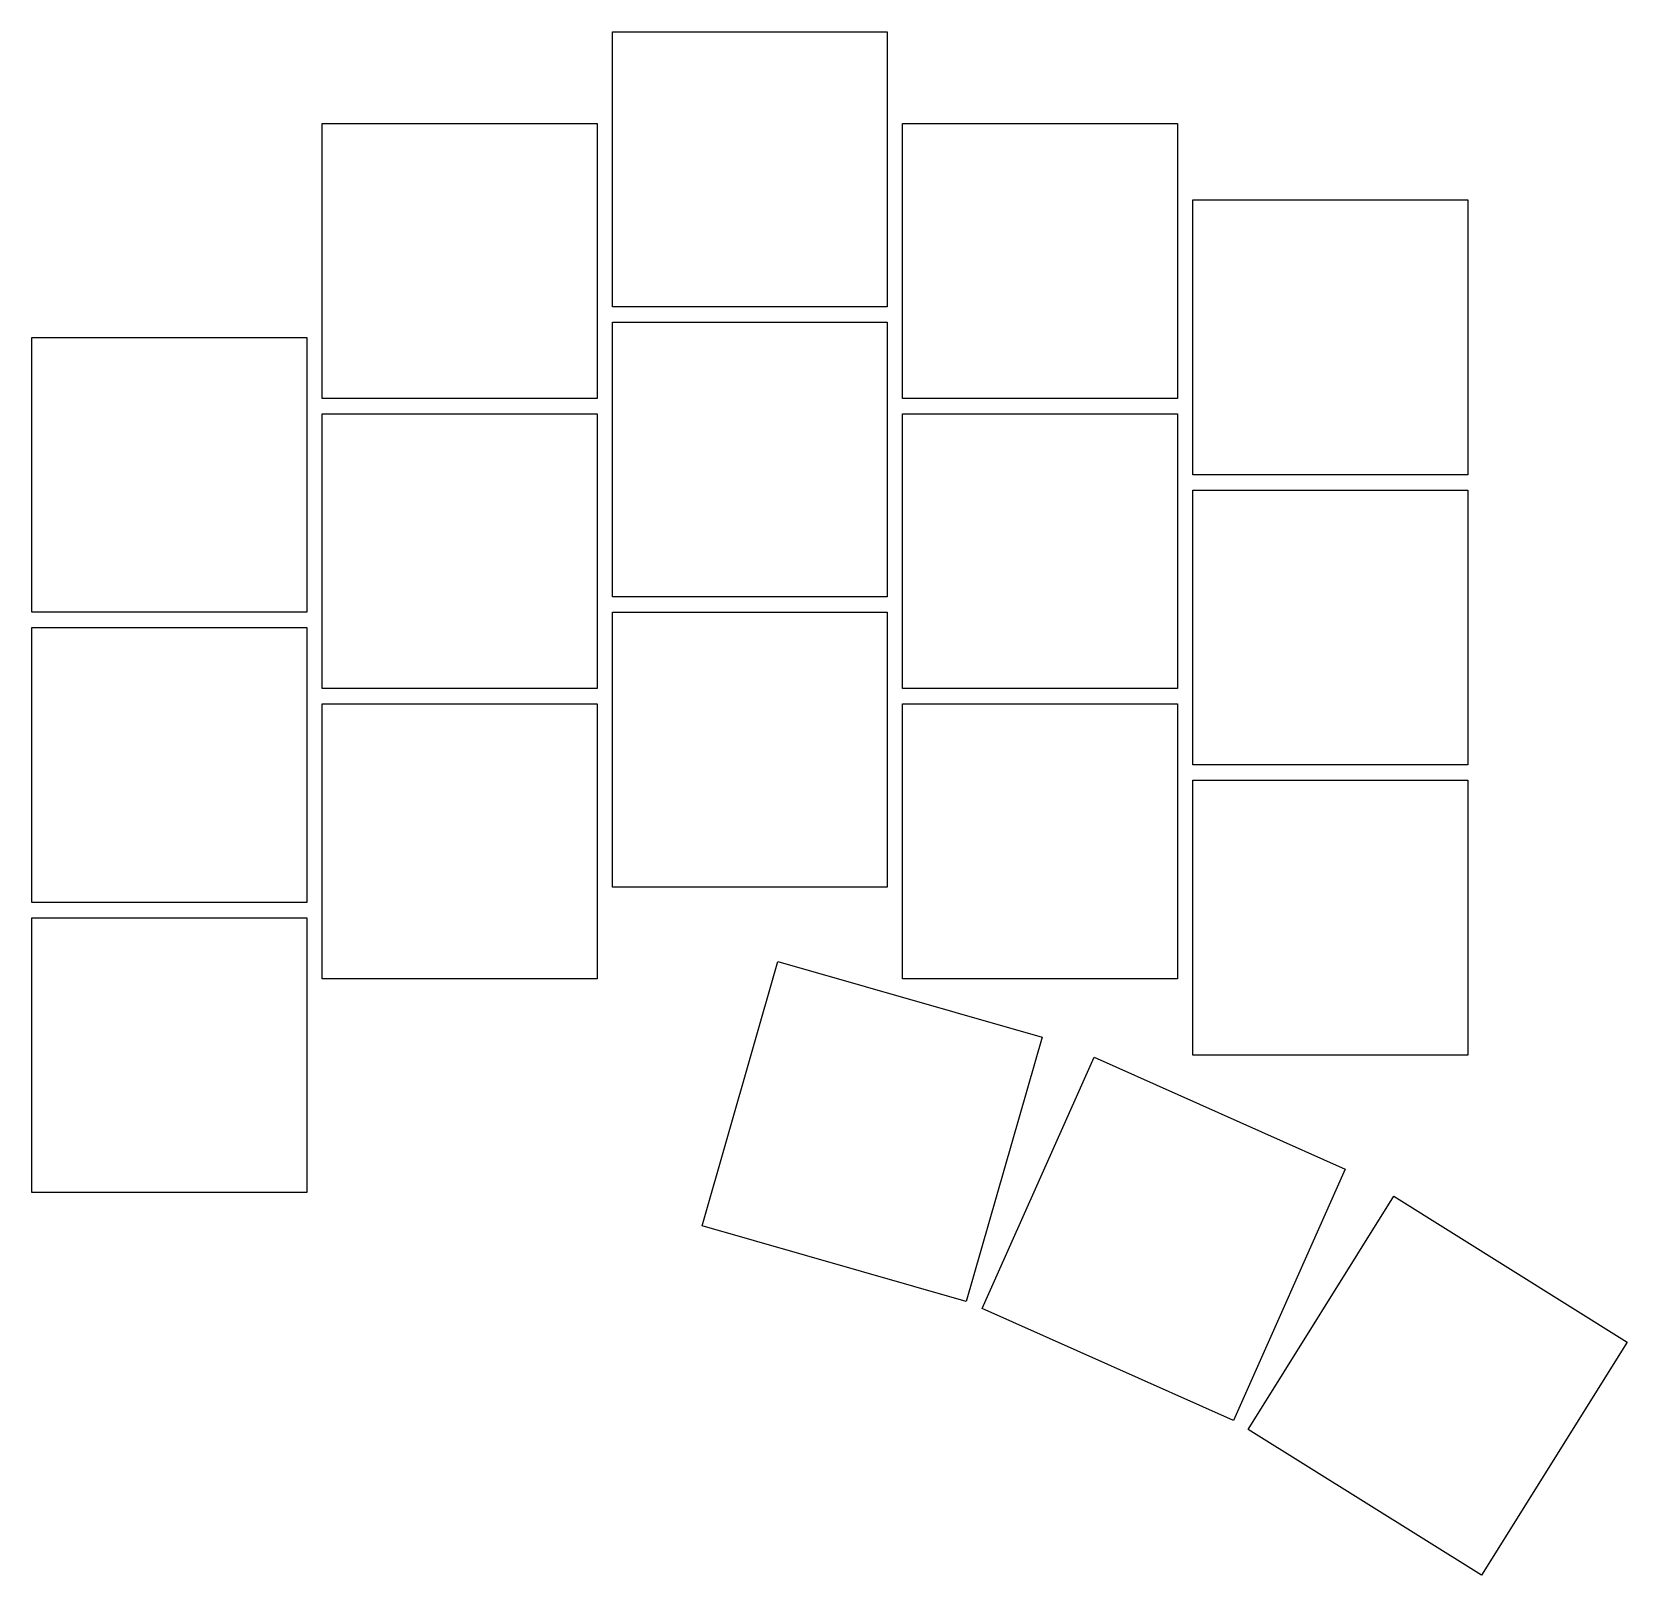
# Model space of a CAD drawing. Header units: millimetres. Extents: x 121 to 225, y -184 to -83.
import ezdxf

# ---------------------------------------------------------------- set-up
doc = ezdxf.new("R2010")
doc.units = ezdxf.units.MM

msp = doc.modelspace()

# ---------------------------------------------------------------- linework, layer by layer
for p, q in [((159, -83), (177, -83)), ((159, -101), (159, -83)), ((177, -83), (177, -101)), ((140, -89), (158, -89)), ((140, -107), (140, -89)), ((158, -89), (158, -107)), ((178, -89), (196, -89)), ((178, -107), (178, -89)), ((196, -89), (196, -107)), ((197, -94), (215, -94)), ((197, -112), (197, -94)), ((215, -94), (215, -112)), ((177, -101), (159, -101)), ((159, -102), (177, -102)), ((159, -120), (159, -102)), ((177, -102), (177, -120)), ((121, -103), (139, -103)), ((121, -121), (121, -103)), ((139, -103), (139, -121)), ((158, -107), (140, -107)), ((196, -107), (178, -107)), ((140, -108), (158, -108)), ((140, -126), (140, -108)), ((158, -108), (158, -126)), ((178, -108), (196, -108)), ((178, -126), (178, -108)), ((196, -108), (196, -126)), ((215, -112), (197, -112)), ((197, -113), (215, -113)), ((197, -131), (197, -113)), ((215, -113), (215, -131)), ((177, -120), (159, -120)), ((139, -121), (121, -121)), ((159, -121), (177, -121)), ((159, -139), (159, -121)), ((177, -121), (177, -139)), ((121, -122), (139, -122)), ((121, -140), (121, -122)), ((139, -122), (139, -140)), ((158, -126), (140, -126)), ((196, -126), (178, -126)), ((140, -127), (158, -127)), ((140, -145), (140, -127)), ((158, -127), (158, -145)), ((178, -127), (196, -127)), ((178, -145), (178, -127)), ((196, -127), (196, -145)), ((215, -131), (197, -131)), ((197, -132), (215, -132)), ((197, -150), (197, -132)), ((215, -132), (215, -150)), ((177, -139), (159, -139)), ((139, -140), (121, -140)), ((121, -141), (139, -141)), ((121, -159), (121, -141)), ((139, -141), (139, -159)), ((164.87, -161.17), (169.83, -143.87)), ((169.83, -143.87), (187.13, -148.83)), ((158, -145), (140, -145)), ((196, -145), (178, -145)), ((187.13, -148.83), (182.17, -166.13)), ((183.22, -166.59), (190.54, -150.14)), ((190.54, -150.14), (206.98, -157.46)), ((215, -150), (197, -150)), ((206.98, -157.46), (199.66, -173.91)), ((139, -159), (121, -159)), ((200.63, -174.5), (210.17, -159.24)), ((210.17, -159.24), (225.43, -168.78)), ((182.17, -166.13), (164.87, -161.17)), ((199.66, -173.91), (183.22, -166.59)), ((225.43, -168.78), (215.9, -184.04)), ((215.9, -184.04), (200.63, -174.5))]:
    msp.add_line(p, q)

doc.saveas('drawing.dxf')
